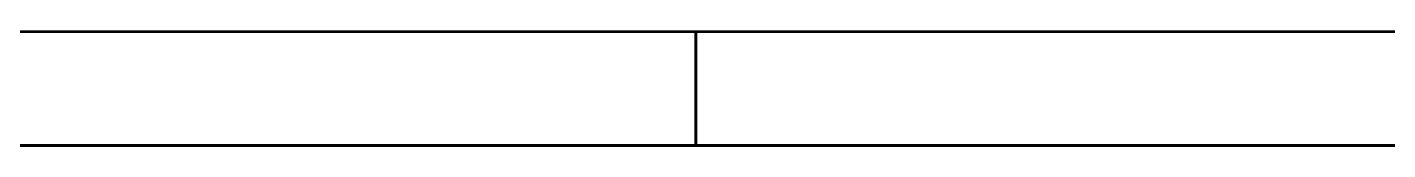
# Model space of a CAD drawing. Header units: millimetres. Extents: x 1.5 to 19.4, y 0 to 11.5.
# Drawn here: x 9.413 to 11.806, y 2.001 to 2.206 of the extents above; entities that cross this region are included whole.
import ezdxf

# ---------------------------------------------------------------- set-up
doc = ezdxf.new("R2010")
doc.units = ezdxf.units.MM
doc.header["$MEASUREMENT"] = 0
doc.layers.add('Mechanical18', color=56, linetype='Continuous')

msp = doc.modelspace()

# ---------------------------------------------------------------- linework, layer by layer
at = {"layer": 'Mechanical18', "const_width": 0.005}
for points in [[(3.2892, 2.2031), (17.8892, 2.2031)], [(10.5892, 2.0031), (10.5892, 2.2031)], [(3.0892, 2.0031), (18.0892, 2.0031)]]:
    msp.add_lwpolyline(points, dxfattribs=at)
at = {"layer": 'Mechanical18', "const_width": 0.0025}
for points in [[(10.5879, 2.2031, 1), (10.5904, 2.2031, 1)], [(10.5879, 2.0031, 1), (10.5904, 2.0031, 1)]]:
    msp.add_lwpolyline(points, format="xyb", close=True, dxfattribs=at)

doc.saveas('drawing.dxf')
